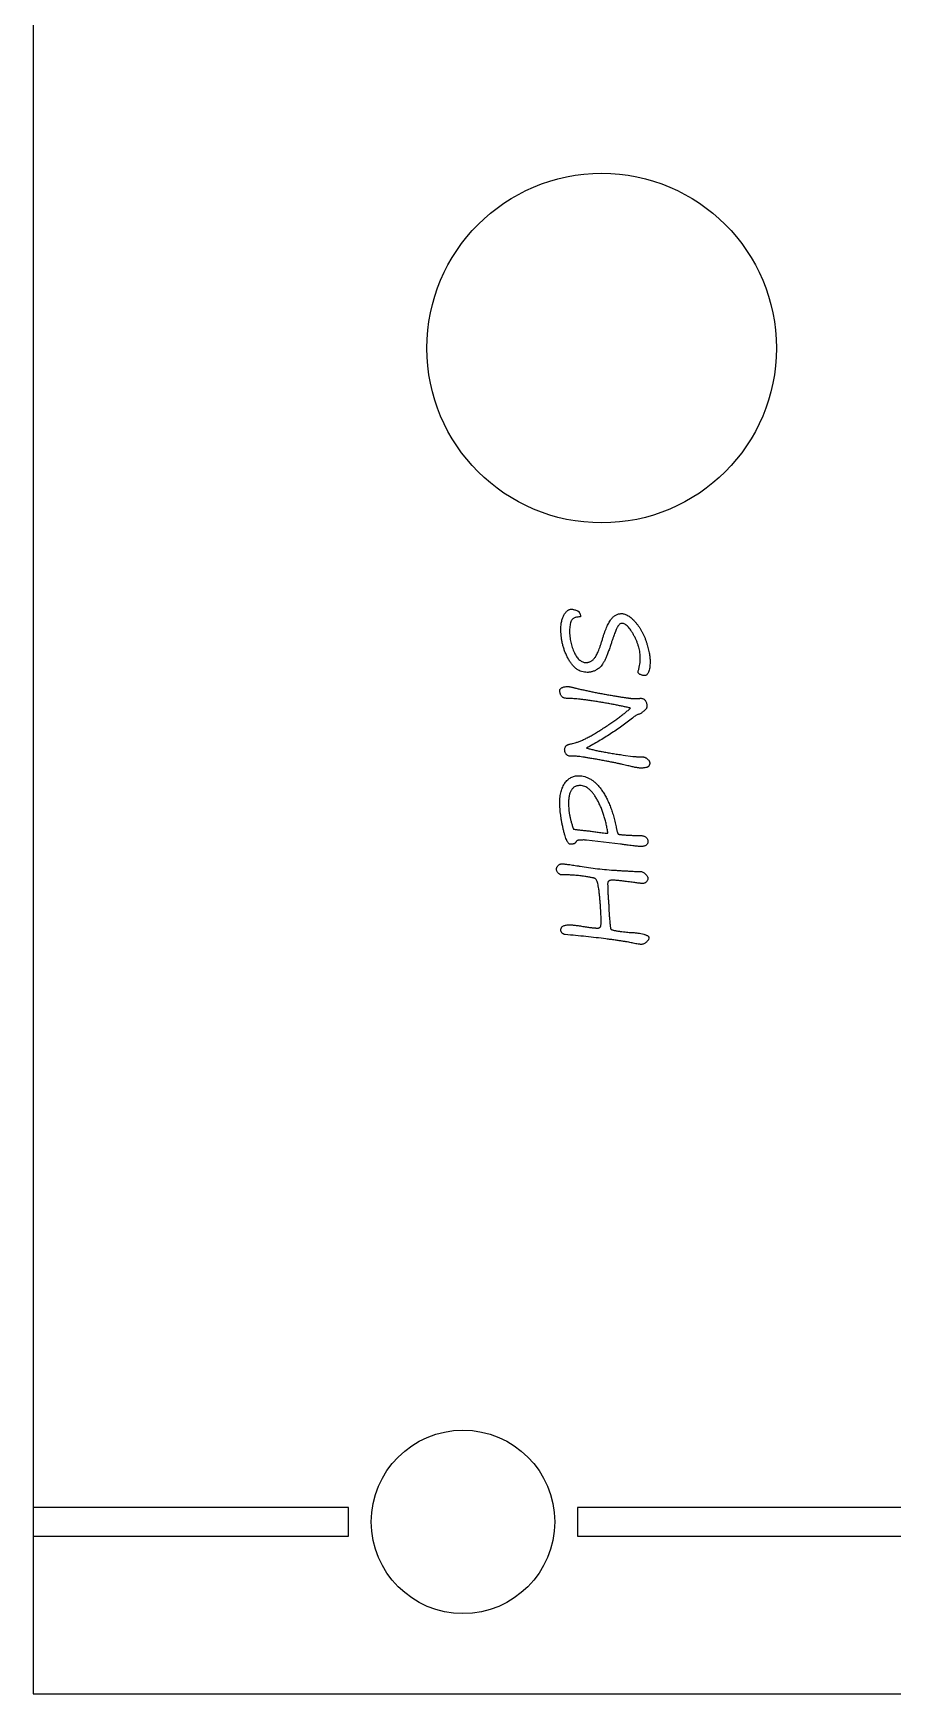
# Model space of a CAD drawing. Extents: x 261 to 321, y 70 to 327.
# Drawn here: x 261.3 to 291.3, y 69.7 to 127.6 of the extents above; entities that cross this region are included whole.
import ezdxf

# ---------------------------------------------------------------- set-up
doc = ezdxf.new("R2010")
doc.units = 0
doc.header["$LTSCALE"] = 2
doc.layers.get('0').update_dxf_attribs({"linetype": 'CONTINUOUS'})

msp = doc.modelspace()

# ---------------------------------------------------------------- linework, layer by layer
at = {"color": 7, "linetype": 'CONTINUOUS'}
for p, q in [((261.25, 320.199), (261.25, 76.199)), ((280.121, 102.419), (280.011, 102.417)), ((281.843, 102.458), (282.177, 102.408)), ((281.744, 99.347), (280.56, 99.489)), ((272.25, 76.199), (261.25, 76.199)), ((261.25, 76.199), (261.25, 75.199)), ((272.25, 75.199), (272.25, 76.199)), ((321.25, 76.199), (280.25, 76.199)), ((280.25, 76.199), (280.25, 75.199)), ((261.25, 75.199), (272.25, 75.199)), ((261.25, 75.199), (261.25, 69.699)), ((280.25, 75.199), (321.25, 75.199)), ((261.25, 69.699), (321.25, 69.699))]:
    msp.add_line(p, q, dxfattribs=at)
for centre, radius in [((281.09, 116.659), 6.1), ((276.25, 75.699), 3.2)]:
    msp.add_circle(centre, radius, dxfattribs=at)
for points, knots in [([(279.666, 106.825), (279.666, 106.853), (279.667, 106.908), (279.672, 106.987), (279.681, 107.062), (279.694, 107.131), (279.71, 107.195), (279.728, 107.255), (279.752, 107.309), (279.778, 107.358), (279.807, 107.402), (279.837, 107.44), (279.867, 107.472), (279.898, 107.499), (279.93, 107.52), (279.963, 107.534), (279.997, 107.544), (280.02, 107.545), (280.031, 107.546)], [0, 0, 0, 0, 0.095853, 0.186489, 0.271453, 0.35101, 0.426139, 0.496997, 0.563813, 0.62753, 0.687426, 0.742236, 0.792363, 0.838334, 0.881762, 0.92226, 0.961385, 1, 1, 1, 1]), ([(280.35, 107.28), (280.329, 107.279), (280.289, 107.278), (280.233, 107.272), (280.183, 107.261), (280.139, 107.247), (280.101, 107.227), (280.07, 107.203), (280.045, 107.175), (280.021, 107.13), (280.001, 107.067), (279.983, 106.984), (279.972, 106.894), (279.97, 106.831), (279.97, 106.798)], [0, 0, 0, 0, 0.08645, 0.165132, 0.235811, 0.299296, 0.357081, 0.411056, 0.46237, 0.513915, 0.621117, 0.737307, 0.863336, 1, 1, 1, 1]), ([(280.031, 107.546), (280.043, 107.545), (280.071, 107.543), (280.115, 107.535), (280.167, 107.52), (280.214, 107.506), (280.253, 107.49), (280.279, 107.472), (280.301, 107.451), (280.32, 107.424), (280.333, 107.394), (280.343, 107.359), (280.349, 107.321), (280.349, 107.294), (280.35, 107.28)], [0, 0, 0, 0, 0.078106, 0.173689, 0.287015, 0.418858, 0.487452, 0.55258, 0.617404, 0.683242, 0.753494, 0.828184, 0.910765, 1, 1, 1, 1]), ([(281.115, 106.49), (281.126, 106.529), (281.149, 106.606), (281.186, 106.715), (281.223, 106.815), (281.26, 106.907), (281.297, 106.989), (281.335, 107.063), (281.373, 107.129), (281.412, 107.186), (281.452, 107.235), (281.493, 107.277), (281.537, 107.314), (281.583, 107.343), (281.63, 107.366), (281.68, 107.381), (281.732, 107.392), (281.767, 107.393), (281.785, 107.394)], [0, 0, 0, 0, 0.1026169, 0.1983441, 0.2870945, 0.3691272, 0.4443673, 0.5136028, 0.5759206, 0.6326715, 0.6848781, 0.7340345, 0.7806216, 0.825619, 0.8688391, 0.9123396, 0.9555598, 1, 1, 1, 1]), ([(281.785, 107.394), (281.803, 107.393), (281.841, 107.39), (281.899, 107.377), (281.957, 107.353), (282.016, 107.321), (282.075, 107.28), (282.137, 107.23), (282.198, 107.171), (282.261, 107.104), (282.322, 107.03), (282.38, 106.952), (282.434, 106.871), (282.485, 106.786), (282.531, 106.696), (282.574, 106.603), (282.613, 106.507), (282.647, 106.407), (282.679, 106.309), (282.705, 106.212), (282.729, 106.12), (282.747, 106.031), (282.762, 105.946), (282.772, 105.865), (282.779, 105.788), (282.78, 105.738), (282.78, 105.713)], [0, 0, 0, 0, 0.026576, 0.054618, 0.084384, 0.116356, 0.151182, 0.188623, 0.229907, 0.274228, 0.320525, 0.367105, 0.414327, 0.461691, 0.509827, 0.559004, 0.608809, 0.659774, 0.710202, 0.758073, 0.803855, 0.847187, 0.888519, 0.927824, 0.964969, 1, 1, 1, 1]), ([(280.588, 105.343), (280.554, 105.345), (280.488, 105.347), (280.39, 105.371), (280.298, 105.408), (280.211, 105.462), (280.13, 105.53), (280.054, 105.614), (279.982, 105.712), (279.918, 105.823), (279.86, 105.942), (279.808, 106.064), (279.764, 106.187), (279.729, 106.312), (279.7, 106.439), (279.681, 106.566), (279.669, 106.695), (279.667, 106.782), (279.666, 106.825)], [0, 0, 0, 0, 0.0529093, 0.1045464, 0.1561808, 0.2085513, 0.2638597, 0.322498, 0.3855604, 0.4535789, 0.5238036, 0.5931978, 0.6614164, 0.7294908, 0.796877, 0.8643782, 0.9320041, 1, 1, 1, 1]), ([(279.97, 106.798), (279.97, 106.763), (279.971, 106.694), (279.98, 106.592), (279.993, 106.492), (280.011, 106.394), (280.035, 106.299), (280.063, 106.207), (280.098, 106.117), (280.136, 106.03), (280.179, 105.951), (280.224, 105.88), (280.271, 105.82), (280.32, 105.771), (280.373, 105.733), (280.427, 105.705), (280.484, 105.688), (280.523, 105.686), (280.542, 105.685)], [0, 0, 0, 0, 0.077179, 0.15327, 0.227551, 0.300722, 0.373025, 0.444161, 0.515485, 0.586128, 0.653797, 0.71533, 0.771473, 0.822623, 0.869714, 0.914416, 0.957292, 1, 1, 1, 1]), ([(281.799, 107.052), (281.785, 107.05), (281.755, 107.047), (281.714, 107.019), (281.674, 106.978), (281.643, 106.932), (281.617, 106.883), (281.594, 106.832), (281.568, 106.77), (281.539, 106.696), (281.508, 106.609), (281.473, 106.51), (281.436, 106.399), (281.41, 106.321), (281.397, 106.279)], [0, 0, 0, 0, 0.046174, 0.098391, 0.160238, 0.235394, 0.283051, 0.344552, 0.419419, 0.507711, 0.609853, 0.726327, 0.856092, 1, 1, 1, 1]), ([(282.438, 105.84), (282.438, 105.872), (282.436, 105.935), (282.426, 106.031), (282.408, 106.128), (282.383, 106.226), (282.351, 106.326), (282.314, 106.428), (282.268, 106.53), (282.216, 106.632), (282.163, 106.728), (282.108, 106.813), (282.055, 106.886), (282.003, 106.946), (281.952, 106.993), (281.9, 107.026), (281.849, 107.048), (281.815, 107.051), (281.799, 107.052)], [0, 0, 0, 0, 0.06488, 0.131311, 0.199723, 0.269487, 0.341773, 0.416694, 0.494396, 0.574773, 0.65285, 0.722623, 0.784832, 0.839184, 0.88713, 0.929018, 0.966051, 1, 1, 1, 1]), ([(280.542, 105.685), (280.556, 105.685), (280.583, 105.686), (280.624, 105.693), (280.663, 105.706), (280.702, 105.721), (280.738, 105.743), (280.773, 105.769), (280.806, 105.8), (280.84, 105.836), (280.872, 105.88), (280.904, 105.935), (280.937, 106), (280.972, 106.077), (281.007, 106.164), (281.042, 106.263), (281.079, 106.373), (281.102, 106.45), (281.115, 106.49)], [0, 0, 0, 0, 0.039338, 0.07808, 0.116773, 0.155745, 0.195486, 0.235995, 0.279284, 0.324158, 0.375104, 0.434761, 0.504015, 0.583371, 0.672242, 0.771276, 0.880746, 1, 1, 1, 1]), ([(281.397, 106.279), (281.38, 106.228), (281.348, 106.131), (281.298, 105.994), (281.247, 105.872), (281.198, 105.765), (281.148, 105.673), (281.099, 105.597), (281.05, 105.536), (281, 105.49), (280.95, 105.455), (280.9, 105.426), (280.85, 105.4), (280.799, 105.379), (280.747, 105.363), (280.695, 105.352), (280.642, 105.344), (280.606, 105.343), (280.588, 105.343)], [0, 0, 0, 0, 0.12026, 0.230057, 0.328536, 0.41628, 0.494123, 0.561447, 0.619459, 0.668771, 0.713342, 0.756721, 0.798596, 0.839798, 0.880221, 0.920171, 0.960023, 1, 1, 1, 1]), ([(282.374, 105.421), (282.384, 105.456), (282.404, 105.525), (282.423, 105.631), (282.436, 105.736), (282.437, 105.806), (282.438, 105.84)], [0, 0, 0, 0, 0.256816, 0.50789, 0.756025, 1, 1, 1, 1]), ([(282.78, 105.713), (282.779, 105.676), (282.778, 105.606), (282.769, 105.508), (282.752, 105.424), (282.728, 105.355), (282.7, 105.3), (282.667, 105.26), (282.629, 105.234), (282.601, 105.231), (282.588, 105.229)], [0, 0, 0, 0, 0.1985128, 0.3735727, 0.5244628, 0.6543091, 0.7633868, 0.8524463, 0.9279707, 1, 1, 1, 1]), ([(282.362, 105.34), (282.363, 105.353), (282.364, 105.381), (282.37, 105.407), (282.374, 105.421)], [0, 0, 0, 0, 0.4883, 1, 1, 1, 1]), ([(282.588, 105.229), (282.577, 105.23), (282.556, 105.231), (282.522, 105.238), (282.485, 105.249), (282.447, 105.265), (282.411, 105.281), (282.385, 105.3), (282.366, 105.319), (282.364, 105.333), (282.362, 105.34)], [0, 0, 0, 0, 0.117031, 0.247296, 0.392808, 0.556985, 0.712532, 0.834617, 0.925407, 1, 1, 1, 1]), ([(279.628, 104.712), (279.629, 104.722), (279.631, 104.741), (279.649, 104.767), (279.674, 104.79), (279.709, 104.811), (279.751, 104.828), (279.797, 104.84), (279.846, 104.848), (279.881, 104.849), (279.899, 104.849)], [0, 0, 0, 0, 0.084354, 0.173596, 0.277144, 0.402013, 0.541266, 0.68546, 0.83724, 1, 1, 1, 1]), ([(279.955, 104.432), (279.933, 104.432), (279.892, 104.432), (279.836, 104.437), (279.792, 104.443), (279.757, 104.453), (279.73, 104.469), (279.706, 104.49), (279.685, 104.519), (279.665, 104.552), (279.649, 104.589), (279.637, 104.628), (279.629, 104.67), (279.629, 104.698), (279.628, 104.712)], [0, 0, 0, 0, 0.134651, 0.244887, 0.333421, 0.400279, 0.458001, 0.520771, 0.589754, 0.668135, 0.749554, 0.832129, 0.914839, 1, 1, 1, 1]), ([(279.899, 104.849), (279.907, 104.849), (279.924, 104.848), (279.952, 104.846), (279.983, 104.84), (280.019, 104.834), (280.059, 104.824), (280.104, 104.815), (280.152, 104.801), (280.185, 104.792), (280.203, 104.788)], [0, 0, 0, 0, 0.07634, 0.164352, 0.268702, 0.386851, 0.517722, 0.664307, 0.824296, 1, 1, 1, 1]), ([(282.101, 104.095), (282.06, 104.105), (281.976, 104.124), (281.847, 104.154), (281.71, 104.181), (281.567, 104.21), (281.417, 104.237), (281.26, 104.267), (281.096, 104.293), (280.929, 104.321), (280.765, 104.346), (280.61, 104.369), (280.469, 104.388), (280.341, 104.403), (280.226, 104.416), (280.124, 104.424), (280.035, 104.43), (279.98, 104.431), (279.955, 104.432)], [0, 0, 0, 0, 0.05797, 0.118926, 0.182969, 0.250008, 0.320478, 0.39368, 0.470014, 0.549623, 0.627486, 0.69917, 0.764683, 0.824035, 0.87727, 0.924348, 0.965071, 1, 1, 1, 1]), ([(280.203, 104.788), (280.245, 104.777), (280.332, 104.757), (280.465, 104.727), (280.604, 104.697), (280.748, 104.667), (280.899, 104.637), (281.055, 104.607), (281.217, 104.578), (281.354, 104.554), (281.464, 104.535), (281.543, 104.522), (281.617, 104.51), (281.686, 104.497), (281.751, 104.488), (281.812, 104.477), (281.868, 104.469), (281.919, 104.462), (281.967, 104.454), (282.009, 104.449), (282.047, 104.443), (282.081, 104.439), (282.11, 104.436), (282.134, 104.433), (282.154, 104.432), (282.166, 104.432), (282.171, 104.432)], [0, 0, 0, 0, 0.065225, 0.133627, 0.204281, 0.278127, 0.354647, 0.434312, 0.516254, 0.60146, 0.643573, 0.683249, 0.72083, 0.756022, 0.789023, 0.819681, 0.847859, 0.873939, 0.897924, 0.919182, 0.938344, 0.955371, 0.969974, 0.982188, 0.992286, 1, 1, 1, 1]), ([(282.171, 104.432), (282.188, 104.432), (282.221, 104.431), (282.267, 104.433), (282.308, 104.432), (282.344, 104.434), (282.376, 104.434), (282.402, 104.435), (282.424, 104.436), (282.436, 104.437), (282.442, 104.438)], [0, 0, 0, 0, 0.188506, 0.35949, 0.510733, 0.646703, 0.760705, 0.859439, 0.93847, 1, 1, 1, 1]), ([(282.442, 104.438), (282.458, 104.438), (282.49, 104.439), (282.535, 104.427), (282.575, 104.404), (282.607, 104.371), (282.634, 104.33), (282.653, 104.283), (282.664, 104.23), (282.666, 104.193), (282.666, 104.174)], [0, 0, 0, 0, 0.124812, 0.239666, 0.3508, 0.467731, 0.590314, 0.717058, 0.852399, 1, 1, 1, 1]), ([(280.067, 102.859), (280.101, 102.867), (280.172, 102.884), (280.281, 102.922), (280.399, 102.969), (280.524, 103.028), (280.659, 103.096), (280.801, 103.175), (280.95, 103.266), (281.106, 103.364), (281.26, 103.466), (281.409, 103.566), (281.547, 103.663), (281.676, 103.757), (281.797, 103.845), (281.907, 103.931), (282.008, 104.014), (282.071, 104.069), (282.101, 104.095)], [0, 0, 0, 0, 0.043647, 0.091711, 0.144482, 0.202296, 0.265067, 0.332773, 0.405835, 0.484055, 0.562873, 0.637572, 0.707962, 0.774609, 0.836891, 0.895271, 0.94963, 1, 1, 1, 1]), ([(282.169, 103.75), (282.108, 103.702), (281.984, 103.605), (281.793, 103.465), (281.598, 103.329), (281.399, 103.196), (281.195, 103.067), (280.988, 102.941), (280.776, 102.819), (280.632, 102.742), (280.56, 102.703)], [0, 0, 0, 0, 0.122324, 0.245259, 0.369123, 0.493469, 0.618707, 0.74497, 0.871995, 1, 1, 1, 1]), ([(282.369, 103.873), (282.356, 103.869), (282.325, 103.86), (282.278, 103.833), (282.225, 103.797), (282.189, 103.766), (282.169, 103.75)], [0, 0, 0, 0, 0.182102, 0.406111, 0.679739, 1, 1, 1, 1]), ([(282.666, 104.174), (282.666, 104.162), (282.666, 104.142), (282.662, 104.115), (282.657, 104.093), (282.647, 104.075), (282.631, 104.057), (282.609, 104.035), (282.577, 104.006), (282.539, 103.972), (282.498, 103.937), (282.455, 103.908), (282.413, 103.886), (282.383, 103.877), (282.369, 103.873)], [0, 0, 0, 0, 0.074076, 0.1354, 0.184792, 0.223829, 0.270716, 0.341757, 0.437175, 0.556955, 0.681869, 0.797364, 0.902597, 1, 1, 1, 1]), ([(279.798, 102.641), (279.8, 102.659), (279.802, 102.694), (279.817, 102.736), (279.834, 102.765), (279.85, 102.784), (279.87, 102.799), (279.893, 102.811), (279.923, 102.822), (279.962, 102.834), (280.011, 102.847), (280.047, 102.855), (280.067, 102.859)], [0, 0, 0, 0, 0.137756, 0.271539, 0.337751, 0.400983, 0.463444, 0.528138, 0.606989, 0.711594, 0.843668, 1, 1, 1, 1]), ([(280.011, 102.417), (279.993, 102.419), (279.957, 102.421), (279.915, 102.436), (279.885, 102.453), (279.865, 102.472), (279.846, 102.494), (279.824, 102.531), (279.804, 102.58), (279.8, 102.622), (279.798, 102.641)], [0, 0, 0, 0, 0.15926, 0.3081956, 0.3821858, 0.4588432, 0.5455554, 0.638118, 0.8264393, 1, 1, 1, 1]), ([(280.56, 102.703), (280.6, 102.692), (280.684, 102.668), (280.817, 102.637), (280.96, 102.605), (281.115, 102.576), (281.281, 102.544), (281.458, 102.515), (281.647, 102.486), (281.776, 102.467), (281.843, 102.458)], [0, 0, 0, 0, 0.095885, 0.200013, 0.312441, 0.433128, 0.562371, 0.699948, 0.845518, 1, 1, 1, 1]), ([(281.999, 102.086), (281.97, 102.094), (281.908, 102.109), (281.809, 102.131), (281.7, 102.156), (281.579, 102.181), (281.447, 102.208), (281.304, 102.236), (281.15, 102.265), (280.989, 102.294), (280.83, 102.323), (280.683, 102.348), (280.551, 102.37), (280.435, 102.388), (280.334, 102.401), (280.249, 102.411), (280.18, 102.418), (280.139, 102.419), (280.121, 102.419)], [0, 0, 0, 0, 0.047404, 0.100319, 0.1592, 0.223678, 0.294368, 0.370665, 0.452878, 0.540703, 0.6275, 0.705711, 0.775595, 0.837207, 0.890472, 0.93522, 0.971708, 1, 1, 1, 1]), ([(282.476, 102.001), (282.463, 102.001), (282.434, 102.002), (282.389, 102.007), (282.338, 102.013), (282.282, 102.023), (282.219, 102.035), (282.151, 102.049), (282.077, 102.066), (282.026, 102.079), (281.999, 102.086)], [0, 0, 0, 0, 0.0807899, 0.1741717, 0.2802524, 0.3993313, 0.5301116, 0.6738488, 0.8308519, 1, 1, 1, 1]), ([(282.177, 102.408), (282.188, 102.406), (282.213, 102.403), (282.257, 102.403), (282.313, 102.4), (282.379, 102.401), (282.444, 102.401), (282.501, 102.397), (282.546, 102.394), (282.581, 102.386), (282.611, 102.374), (282.639, 102.355), (282.67, 102.333), (282.701, 102.305), (282.73, 102.276), (282.752, 102.245), (282.766, 102.214), (282.767, 102.193), (282.768, 102.183)], [0, 0, 0, 0, 0.045672, 0.109087, 0.191328, 0.290653, 0.390839, 0.473151, 0.538586, 0.586145, 0.628761, 0.67678, 0.731927, 0.795, 0.856179, 0.910334, 0.95677, 1, 1, 1, 1]), ([(282.768, 102.183), (282.768, 102.173), (282.767, 102.153), (282.762, 102.124), (282.753, 102.099), (282.741, 102.076), (282.723, 102.058), (282.704, 102.043), (282.68, 102.032), (282.644, 102.022), (282.601, 102.015), (282.554, 102.007), (282.512, 102.003), (282.487, 102.002), (282.476, 102.001)], [0, 0, 0, 0, 0.0813671, 0.1533623, 0.2204593, 0.2844659, 0.3462045, 0.4084906, 0.4751137, 0.5455837, 0.6848596, 0.8082818, 0.9126236, 1, 1, 1, 1]), ([(279.628, 100.79), (279.629, 100.826), (279.63, 100.895), (279.638, 100.995), (279.652, 101.09), (279.672, 101.179), (279.697, 101.263), (279.728, 101.341), (279.764, 101.414), (279.806, 101.48), (279.853, 101.54), (279.904, 101.592), (279.959, 101.637), (280.017, 101.673), (280.079, 101.701), (280.145, 101.721), (280.215, 101.733), (280.262, 101.735), (280.287, 101.735)], [0, 0, 0, 0, 0.082376, 0.160387, 0.234359, 0.305013, 0.372692, 0.43753, 0.500484, 0.561487, 0.620474, 0.676427, 0.730741, 0.783844, 0.836345, 0.889175, 0.943326, 1, 1, 1, 1]), ([(280.287, 101.735), (280.323, 101.734), (280.396, 101.731), (280.503, 101.707), (280.607, 101.669), (280.709, 101.615), (280.807, 101.547), (280.902, 101.462), (280.993, 101.364), (281.082, 101.25), (281.166, 101.124), (281.245, 100.987), (281.317, 100.84), (281.385, 100.682), (281.446, 100.513), (281.502, 100.334), (281.552, 100.144), (281.579, 100.014), (281.593, 99.947)], [0, 0, 0, 0, 0.046033, 0.091699, 0.137966, 0.185632, 0.235824, 0.288693, 0.345371, 0.405978, 0.470002, 0.536181, 0.605266, 0.677487, 0.752879, 0.831573, 0.913896, 1, 1, 1, 1]), ([(280.337, 101.394), (280.32, 101.393), (280.288, 101.392), (280.242, 101.385), (280.199, 101.373), (280.159, 101.355), (280.123, 101.333), (280.089, 101.306), (280.059, 101.274), (280.032, 101.237), (280.009, 101.196), (279.988, 101.149), (279.971, 101.097), (279.956, 101.041), (279.945, 100.98), (279.938, 100.914), (279.933, 100.843), (279.932, 100.794), (279.932, 100.769)], [0, 0, 0, 0, 0.058511, 0.113383, 0.166193, 0.216954, 0.267793, 0.318378, 0.370197, 0.423572, 0.480341, 0.540539, 0.605112, 0.673424, 0.747173, 0.825866, 0.909846, 1, 1, 1, 1]), ([(281.307, 99.726), (281.299, 99.78), (281.284, 99.886), (281.251, 100.043), (281.215, 100.195), (281.172, 100.343), (281.123, 100.485), (281.07, 100.624), (281.009, 100.757), (280.944, 100.885), (280.875, 101.002), (280.804, 101.106), (280.732, 101.194), (280.656, 101.266), (280.58, 101.323), (280.5, 101.364), (280.419, 101.389), (280.364, 101.392), (280.337, 101.394)], [0, 0, 0, 0, 0.079615, 0.157507, 0.233702, 0.308404, 0.382043, 0.454402, 0.525864, 0.596372, 0.663546, 0.724689, 0.780134, 0.830468, 0.87664, 0.919461, 0.960192, 1, 1, 1, 1]), ([(280.003, 99.343), (279.992, 99.345), (279.967, 99.349), (279.935, 99.378), (279.903, 99.42), (279.872, 99.479), (279.841, 99.553), (279.81, 99.644), (279.78, 99.752), (279.75, 99.872), (279.722, 99.998), (279.697, 100.124), (279.676, 100.245), (279.659, 100.362), (279.645, 100.475), (279.636, 100.584), (279.629, 100.688), (279.628, 100.757), (279.628, 100.79)], [0, 0, 0, 0, 0.02154, 0.047955, 0.081787, 0.124467, 0.176892, 0.239413, 0.311758, 0.394544, 0.481196, 0.564267, 0.644568, 0.721454, 0.795737, 0.866667, 0.934735, 1, 1, 1, 1]), ([(279.932, 100.769), (279.933, 100.734), (279.934, 100.665), (279.942, 100.559), (279.956, 100.45), (279.975, 100.339), (280, 100.226), (280.029, 100.111), (280.065, 99.992), (280.092, 99.914), (280.106, 99.873)], [0, 0, 0, 0, 0.112681, 0.228858, 0.347608, 0.470529, 0.596351, 0.726664, 0.861209, 1, 1, 1, 1]), ([(280.106, 99.873), (280.118, 99.871), (280.145, 99.865), (280.192, 99.859), (280.251, 99.852), (280.295, 99.848), (280.319, 99.846)], [0, 0, 0, 0, 0.166649, 0.3874219, 0.6661966, 1, 1, 1, 1]), ([(280.319, 99.846), (280.366, 99.84), (280.463, 99.829), (280.612, 99.813), (280.767, 99.792), (280.873, 99.778), (280.928, 99.771)], [0, 0, 0, 0, 0.23267, 0.476132, 0.732665, 1, 1, 1, 1]), ([(280.928, 99.771), (280.988, 99.763), (281.115, 99.746), (281.241, 99.733), (281.307, 99.726)], [0, 0, 0, 0, 0.480896, 1, 1, 1, 1]), ([(281.593, 99.947), (281.597, 99.93), (281.604, 99.898), (281.613, 99.852), (281.623, 99.813), (281.633, 99.78), (281.641, 99.752), (281.649, 99.73), (281.657, 99.714), (281.665, 99.702), (281.68, 99.695), (281.702, 99.69), (281.732, 99.684), (281.772, 99.679), (281.821, 99.674), (281.879, 99.669), (281.946, 99.666), (282.02, 99.661), (282.096, 99.658), (282.168, 99.655), (282.233, 99.653), (282.293, 99.65), (282.347, 99.649), (282.394, 99.648), (282.435, 99.647), (282.46, 99.647), (282.472, 99.647)], [0, 0, 0, 0, 0.048907, 0.092799, 0.130735, 0.163154, 0.190451, 0.211951, 0.22888, 0.240013, 0.252718, 0.273515, 0.302444, 0.340073, 0.385932, 0.440663, 0.503682, 0.575592, 0.649143, 0.716552, 0.778377, 0.83464, 0.884749, 0.928736, 0.967159, 1, 1, 1, 1]), ([(280.209, 99.457), (280.205, 99.448), (280.198, 99.43), (280.182, 99.407), (280.162, 99.387), (280.138, 99.37), (280.11, 99.358), (280.078, 99.349), (280.042, 99.344), (280.016, 99.343), (280.003, 99.343)], [0, 0, 0, 0, 0.115623, 0.226995, 0.336571, 0.449882, 0.57075, 0.700078, 0.84253, 1, 1, 1, 1]), ([(280.56, 99.489), (280.553, 99.49), (280.534, 99.492), (280.498, 99.493), (280.448, 99.494), (280.389, 99.492), (280.328, 99.489), (280.277, 99.483), (280.237, 99.474), (280.217, 99.462), (280.209, 99.457)], [0, 0, 0, 0, 0.0618374, 0.1615888, 0.3011731, 0.4806566, 0.6620452, 0.806107, 0.9181757, 1, 1, 1, 1]), ([(282.467, 99.267), (282.454, 99.267), (282.422, 99.268), (282.368, 99.272), (282.299, 99.279), (282.216, 99.288), (282.119, 99.299), (282.007, 99.313), (281.88, 99.329), (281.791, 99.341), (281.744, 99.347)], [0, 0, 0, 0, 0.054679, 0.129072, 0.224122, 0.338978, 0.473654, 0.628966, 0.804108, 1, 1, 1, 1]), ([(282.704, 99.45), (282.704, 99.436), (282.703, 99.408), (282.691, 99.37), (282.672, 99.337), (282.645, 99.311), (282.611, 99.291), (282.569, 99.277), (282.52, 99.269), (282.485, 99.268), (282.467, 99.267)], [0, 0, 0, 0, 0.12546, 0.239725, 0.346346, 0.453178, 0.566941, 0.693799, 0.83654, 1, 1, 1, 1]), ([(282.472, 99.647), (282.486, 99.646), (282.515, 99.645), (282.557, 99.633), (282.597, 99.615), (282.633, 99.589), (282.664, 99.559), (282.688, 99.525), (282.701, 99.488), (282.703, 99.463), (282.704, 99.45)], [0, 0, 0, 0, 0.131357, 0.257982, 0.386994, 0.521506, 0.652875, 0.771153, 0.885884, 1, 1, 1, 1]), ([(279.514, 98.471), (279.515, 98.484), (279.516, 98.507), (279.527, 98.542), (279.544, 98.575), (279.569, 98.603), (279.598, 98.628), (279.632, 98.647), (279.67, 98.658), (279.696, 98.659), (279.709, 98.659)], [0, 0, 0, 0, 0.12075, 0.237928, 0.358678, 0.484543, 0.613182, 0.738336, 0.865519, 1, 1, 1, 1]), ([(279.709, 98.659), (279.723, 98.659), (279.754, 98.659), (279.806, 98.654), (279.868, 98.647), (279.941, 98.638), (280.024, 98.627), (280.118, 98.613), (280.223, 98.596), (280.296, 98.584), (280.334, 98.577)], [0, 0, 0, 0, 0.064945, 0.147063, 0.246392, 0.362039, 0.495897, 0.646255, 0.814855, 1, 1, 1, 1]), ([(280.334, 98.577), (280.434, 98.561), (280.637, 98.528), (280.947, 98.49), (281.267, 98.457), (281.537, 98.438), (281.748, 98.425), (281.891, 98.417), (282.019, 98.41), (282.132, 98.404), (282.228, 98.4), (282.31, 98.396), (282.375, 98.394), (282.414, 98.394), (282.431, 98.394)], [0, 0, 0, 0, 0.14429, 0.292812, 0.445153, 0.601948, 0.677872, 0.746168, 0.807119, 0.860443, 0.90641, 0.945046, 0.976332, 1, 1, 1, 1]), ([(279.679, 98.28), (279.671, 98.28), (279.654, 98.282), (279.629, 98.296), (279.601, 98.314), (279.574, 98.34), (279.548, 98.37), (279.528, 98.402), (279.516, 98.437), (279.515, 98.46), (279.514, 98.471)], [0, 0, 0, 0, 0.086311, 0.188065, 0.309399, 0.454921, 0.603919, 0.743105, 0.872456, 1, 1, 1, 1]), ([(281.071, 96.651), (281.071, 96.68), (281.071, 96.74), (281.068, 96.833), (281.063, 96.934), (281.058, 97.042), (281.05, 97.157), (281.041, 97.279), (281.03, 97.408), (281.018, 97.541), (281.005, 97.669), (280.99, 97.785), (280.973, 97.885), (280.955, 97.968), (280.936, 98.036), (280.915, 98.088), (280.894, 98.125), (280.866, 98.147), (280.834, 98.157), (280.798, 98.169), (280.753, 98.179), (280.7, 98.191), (280.64, 98.201), (280.571, 98.212), (280.495, 98.223), (280.383, 98.238), (280.235, 98.255), (280.053, 98.27), (279.867, 98.278), (279.742, 98.279), (279.679, 98.28)], [0, 0, 0, 0, 0.031786, 0.065983, 0.103024, 0.142695, 0.184808, 0.22979, 0.277412, 0.327693, 0.376282, 0.419326, 0.456442, 0.487659, 0.513496, 0.533793, 0.549072, 0.560394, 0.571555, 0.585672, 0.602464, 0.622276, 0.644826, 0.670201, 0.698373, 0.729563, 0.795293, 0.862115, 0.930326, 1, 1, 1, 1]), ([(281.468, 98.09), (281.453, 98.09), (281.426, 98.089), (281.389, 98.084), (281.359, 98.076), (281.335, 98.063), (281.318, 98.045), (281.306, 98.023), (281.3, 97.997), (281.3, 97.977), (281.299, 97.967)], [0, 0, 0, 0, 0.1836621, 0.3369582, 0.4646886, 0.5687886, 0.6639653, 0.761411, 0.8723868, 1, 1, 1, 1]), ([(281.299, 97.967), (281.299, 97.958), (281.299, 97.937), (281.3, 97.903), (281.301, 97.863), (281.302, 97.816), (281.304, 97.764), (281.306, 97.706), (281.308, 97.641), (281.31, 97.597), (281.311, 97.573)], [0, 0, 0, 0, 0.070747, 0.158065, 0.260466, 0.37641, 0.510454, 0.658038, 0.820717, 1, 1, 1, 1]), ([(282.005, 98.038), (281.975, 98.042), (281.917, 98.05), (281.834, 98.061), (281.757, 98.07), (281.687, 98.077), (281.623, 98.083), (281.565, 98.087), (281.515, 98.09), (281.483, 98.09), (281.468, 98.09)], [0, 0, 0, 0, 0.167736, 0.324129, 0.467016, 0.597515, 0.716849, 0.82385, 0.917474, 1, 1, 1, 1]), ([(282.517, 97.976), (282.509, 97.976), (282.489, 97.977), (282.454, 97.98), (282.407, 97.985), (282.349, 97.992), (282.279, 98.001), (282.198, 98.011), (282.105, 98.024), (282.039, 98.033), (282.005, 98.038)], [0, 0, 0, 0, 0.046011, 0.115181, 0.206404, 0.319697, 0.456352, 0.615096, 0.795932, 1, 1, 1, 1]), ([(282.431, 98.394), (282.446, 98.393), (282.478, 98.391), (282.524, 98.373), (282.571, 98.347), (282.613, 98.31), (282.652, 98.271), (282.681, 98.233), (282.7, 98.197), (282.703, 98.173), (282.704, 98.162)], [0, 0, 0, 0, 0.121581, 0.247929, 0.385253, 0.538112, 0.687037, 0.810913, 0.913439, 1, 1, 1, 1]), ([(282.704, 98.162), (282.703, 98.151), (282.702, 98.128), (282.692, 98.095), (282.674, 98.064), (282.652, 98.034), (282.623, 98.009), (282.591, 97.99), (282.555, 97.978), (282.53, 97.977), (282.517, 97.976)], [0, 0, 0, 0, 0.114855, 0.229709, 0.352914, 0.483843, 0.615264, 0.740478, 0.866882, 1, 1, 1, 1]), ([(281.311, 97.573), (281.313, 97.548), (281.317, 97.5), (281.322, 97.431), (281.327, 97.371), (281.33, 97.318), (281.334, 97.272), (281.335, 97.233), (281.336, 97.202), (281.337, 97.184), (281.337, 97.177)], [0, 0, 0, 0, 0.191759, 0.364045, 0.516857, 0.651576, 0.766823, 0.864009, 0.941732, 1, 1, 1, 1]), ([(281.337, 97.177), (281.337, 97.169), (281.338, 97.15), (281.339, 97.117), (281.34, 97.076), (281.344, 97.028), (281.347, 96.972), (281.352, 96.907), (281.357, 96.835), (281.363, 96.757), (281.369, 96.681), (281.376, 96.611), (281.381, 96.55), (281.388, 96.498), (281.393, 96.457), (281.398, 96.424), (281.403, 96.401), (281.407, 96.385), (281.418, 96.374), (281.435, 96.366), (281.458, 96.357), (281.488, 96.348), (281.525, 96.339), (281.569, 96.33), (281.621, 96.321), (281.698, 96.309), (281.793, 96.296), (281.902, 96.283), (282, 96.273), (282.062, 96.269), (282.091, 96.267)], [0, 0, 0, 0, 0.016288, 0.038145, 0.065573, 0.097803, 0.135607, 0.179011, 0.227594, 0.281355, 0.334751, 0.381817, 0.422915, 0.457299, 0.485722, 0.507463, 0.523359, 0.53303, 0.541178, 0.553445, 0.569669, 0.590781, 0.616114, 0.64657, 0.681631, 0.721458, 0.802054, 0.875254, 0.941485, 1, 1, 1, 1]), ([(279.666, 96.345), (279.667, 96.36), (279.668, 96.388), (279.682, 96.427), (279.704, 96.461), (279.736, 96.488), (279.777, 96.508), (279.826, 96.523), (279.883, 96.532), (279.924, 96.532), (279.946, 96.533)], [0, 0, 0, 0, 0.115383, 0.222413, 0.323157, 0.429905, 0.545152, 0.678225, 0.82752, 1, 1, 1, 1]), ([(279.814, 96.191), (279.806, 96.192), (279.789, 96.195), (279.765, 96.206), (279.739, 96.221), (279.716, 96.242), (279.694, 96.266), (279.678, 96.291), (279.668, 96.318), (279.667, 96.336), (279.666, 96.345)], [0, 0, 0, 0, 0.1078, 0.22234, 0.349813, 0.492565, 0.635084, 0.764759, 0.883158, 1, 1, 1, 1]), ([(279.946, 96.533), (279.961, 96.533), (279.993, 96.532), (280.043, 96.53), (280.1, 96.524), (280.164, 96.518), (280.233, 96.509), (280.309, 96.499), (280.391, 96.486), (280.448, 96.477), (280.477, 96.472)], [0, 0, 0, 0, 0.083214, 0.177595, 0.28444, 0.403742, 0.534573, 0.677788, 0.83261, 1, 1, 1, 1]), ([(280.477, 96.472), (280.504, 96.468), (280.555, 96.46), (280.629, 96.45), (280.697, 96.44), (280.759, 96.433), (280.816, 96.427), (280.867, 96.423), (280.912, 96.419), (280.94, 96.419), (280.954, 96.419)], [0, 0, 0, 0, 0.1677211, 0.323885, 0.4674588, 0.5981425, 0.7162644, 0.82296, 0.9171415, 1, 1, 1, 1]), ([(280.954, 96.419), (280.963, 96.419), (280.982, 96.42), (281.007, 96.428), (281.028, 96.441), (281.046, 96.46), (281.058, 96.49), (281.065, 96.532), (281.071, 96.587), (281.071, 96.628), (281.071, 96.651)], [0, 0, 0, 0, 0.095967, 0.183565, 0.263186, 0.343601, 0.444351, 0.584628, 0.768804, 1, 1, 1, 1]), ([(282.091, 96.267), (282.136, 96.265), (282.223, 96.262), (282.346, 96.248), (282.457, 96.231), (282.541, 96.211), (282.6, 96.193), (282.637, 96.179), (282.669, 96.164), (282.696, 96.148), (282.716, 96.13), (282.731, 96.112), (282.74, 96.092), (282.741, 96.079), (282.742, 96.072)], [0, 0, 0, 0, 0.189846, 0.362937, 0.520417, 0.661589, 0.725231, 0.781288, 0.830015, 0.873381, 0.90991, 0.942381, 0.971425, 1, 1, 1, 1]), ([(282.193, 95.894), (282.168, 95.899), (282.115, 95.911), (282.029, 95.927), (281.929, 95.944), (281.817, 95.962), (281.692, 95.981), (281.553, 96.001), (281.401, 96.021), (281.18, 96.05), (280.892, 96.085), (280.539, 96.123), (280.179, 96.16), (279.937, 96.181), (279.814, 96.191)], [0, 0, 0, 0, 0.03111, 0.067898, 0.109843, 0.157482, 0.210294, 0.268773, 0.332679, 0.402048, 0.547629, 0.695745, 0.846464, 1, 1, 1, 1]), ([(282.467, 95.849), (282.452, 95.85), (282.415, 95.852), (282.354, 95.861), (282.278, 95.875), (282.223, 95.887), (282.193, 95.894)], [0, 0, 0, 0, 0.170656, 0.391964, 0.668846, 1, 1, 1, 1]), ([(282.742, 96.072), (282.741, 96.062), (282.737, 96.039), (282.719, 96.005), (282.689, 95.969), (282.651, 95.931), (282.607, 95.896), (282.561, 95.869), (282.514, 95.853), (282.483, 95.851), (282.467, 95.849)], [0, 0, 0, 0, 0.080421, 0.179169, 0.303806, 0.453248, 0.608182, 0.748055, 0.87773, 1, 1, 1, 1])]:
    msp.add_open_spline(points, degree=3, knots=knots, dxfattribs=at)

doc.saveas('drawing.dxf')
